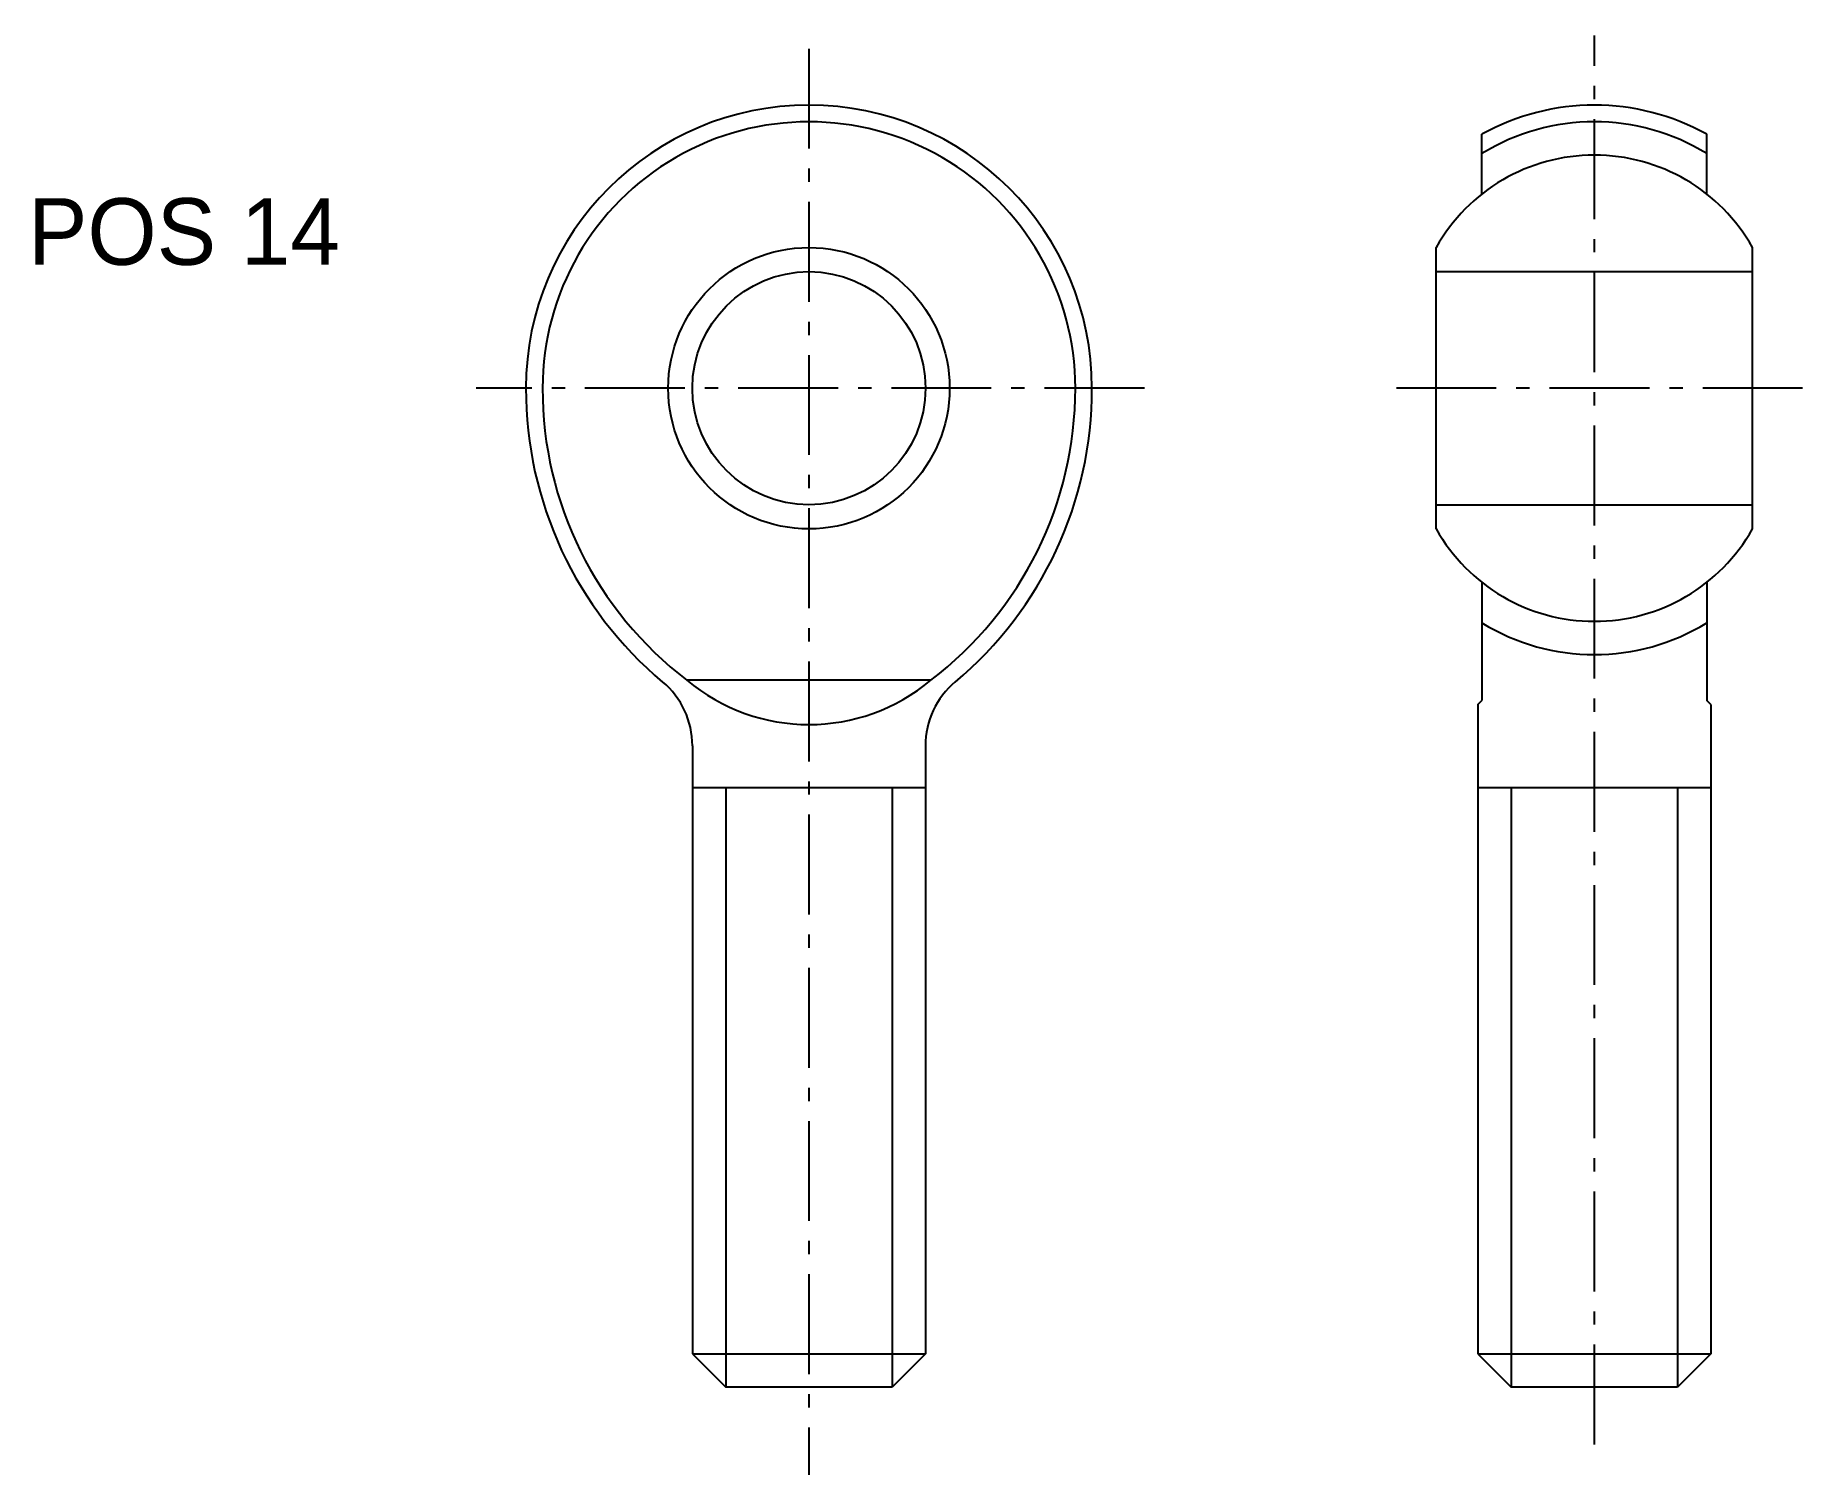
# Model space of a CAD drawing. Extents: x -1494 to -1388, y 291 to 377.
import ezdxf

# ---------------------------------------------------------------- set-up
doc = ezdxf.new("R2010")
doc.units = 0
doc.header["$MEASUREMENT"] = 0
doc.linetypes.add('SCENTER', pattern=[9.2, 6, -1.2, 0.8, -1.2])
doc.layers.get('0').update_dxf_attribs({"linetype": 'CONTINUOUS'})
doc.layers.add('CON', color=2, linetype='CONTINUOUS')
doc.layers.add('SCEN', color=1, linetype='SCENTER')
doc.styles.get("Standard").update_dxf_attribs({"font": 'c2.shx', "bigfont": 'china.shx'})

msp = doc.modelspace()

# ---------------------------------------------------------------- linework, layer by layer
for p, q in [((-1452.32, 332.07), (-1452.32, 296.07)), ((-1442.32, 332.07), (-1442.32, 296.07)), ((-1405.15, 332.07), (-1405.15, 296.07)), ((-1395.15, 332.07), (-1395.15, 296.07))]:
    msp.add_line(p, q)
at = {"layer": 'CON'}
for p, q in [((-1406.9, 367.73), (-1406.9, 371.32)), ((-1393.4, 367.73), (-1393.4, 371.32)), ((-1409.65, 347.62), (-1409.65, 364.52)), ((-1390.65, 347.62), (-1390.65, 364.52)), ((-1409.65, 363.07), (-1390.65, 363.07)), ((-1409.65, 349.07), (-1390.65, 349.07)), ((-1406.9, 344.41), (-1406.9, 337.32)), ((-1393.4, 344.41), (-1393.4, 337.32)), ((-1439.99, 338.54), (-1454.64, 338.54)), ((-1407.15, 337.07), (-1406.9, 337.32)), ((-1407.15, 337.07), (-1407.15, 298.07)), ((-1393.15, 337.07), (-1393.4, 337.32)), ((-1393.15, 337.07), (-1393.15, 298.07)), ((-1454.32, 334.6), (-1454.32, 298.07)), ((-1440.32, 334.6), (-1440.32, 298.07)), ((-1440.32, 332.07), (-1454.32, 332.07)), ((-1393.15, 332.07), (-1407.15, 332.07)), ((-1454.32, 298.07), (-1452.32, 296.07)), ((-1454.32, 298.07), (-1440.32, 298.07)), ((-1440.32, 298.07), (-1442.32, 296.07)), ((-1407.15, 298.07), (-1393.15, 298.07)), ((-1407.15, 298.07), (-1405.15, 296.07)), ((-1393.15, 298.07), (-1395.15, 296.07)), ((-1442.32, 296.07), (-1452.32, 296.07)), ((-1395.15, 296.07), (-1405.15, 296.07))]:
    msp.add_line(p, q, dxfattribs=at)
for radius in [8.45, 7]:
    msp.add_circle((-1447.32, 356.07), radius, dxfattribs=at)
for centre, radius, start, end in [((-1447.32, 356.07), 17, 360, 180), ((-1400.15, 359.16), 13.91, 60.9603, 119.0397), ((-1447.32, 356.07), 16, 359.998, 180.002), ((-1400.15, 359.16), 12.91, 58.4644, 121.5356), ((-1400.15, 359.16), 10.91, 29.4122, 150.5878), ((-1441.32, 356.04), 23, 179.9344, 229.9948), ((-1441.32, 356.04), 22, 179.9344, 232.716), ((-1453.32, 356.04), 22, 307.284, 0.0656), ((-1453.32, 356.04), 23, 310.0052, 0.0656), ((-1400.15, 352.98), 10.91, 209.4122, 330.5878), ((-1400.15, 352.98), 12.91, 238.4644, 301.5356), ((-1459.32, 334.6), 5, 0, 49.9948), ((-1447.32, 347.28), 11.41, 230.0341, 309.9659), ((-1435.32, 334.6), 5, 130.0052, 180)]:
    msp.add_arc(centre, radius, start, end, dxfattribs=at)
at = {"layer": 'SCEN'}
for p, q in [((-1400.15, 292.63), (-1400.15, 377.26)), ((-1447.32, 376.46), (-1447.32, 290.82)), ((-1427.17, 356.07), (-1467.3, 356.07)), ((-1387.64, 356.07), (-1413.17, 356.07))]:
    msp.add_line(p, q, dxfattribs=at)

# ---------------------------------------------------------------- texts
at = {"layer": 'CON'}
msp.add_text('POS 14', height=4, dxfattribs=at).set_placement((-1494.22, 363.48))

doc.saveas('drawing.dxf')
